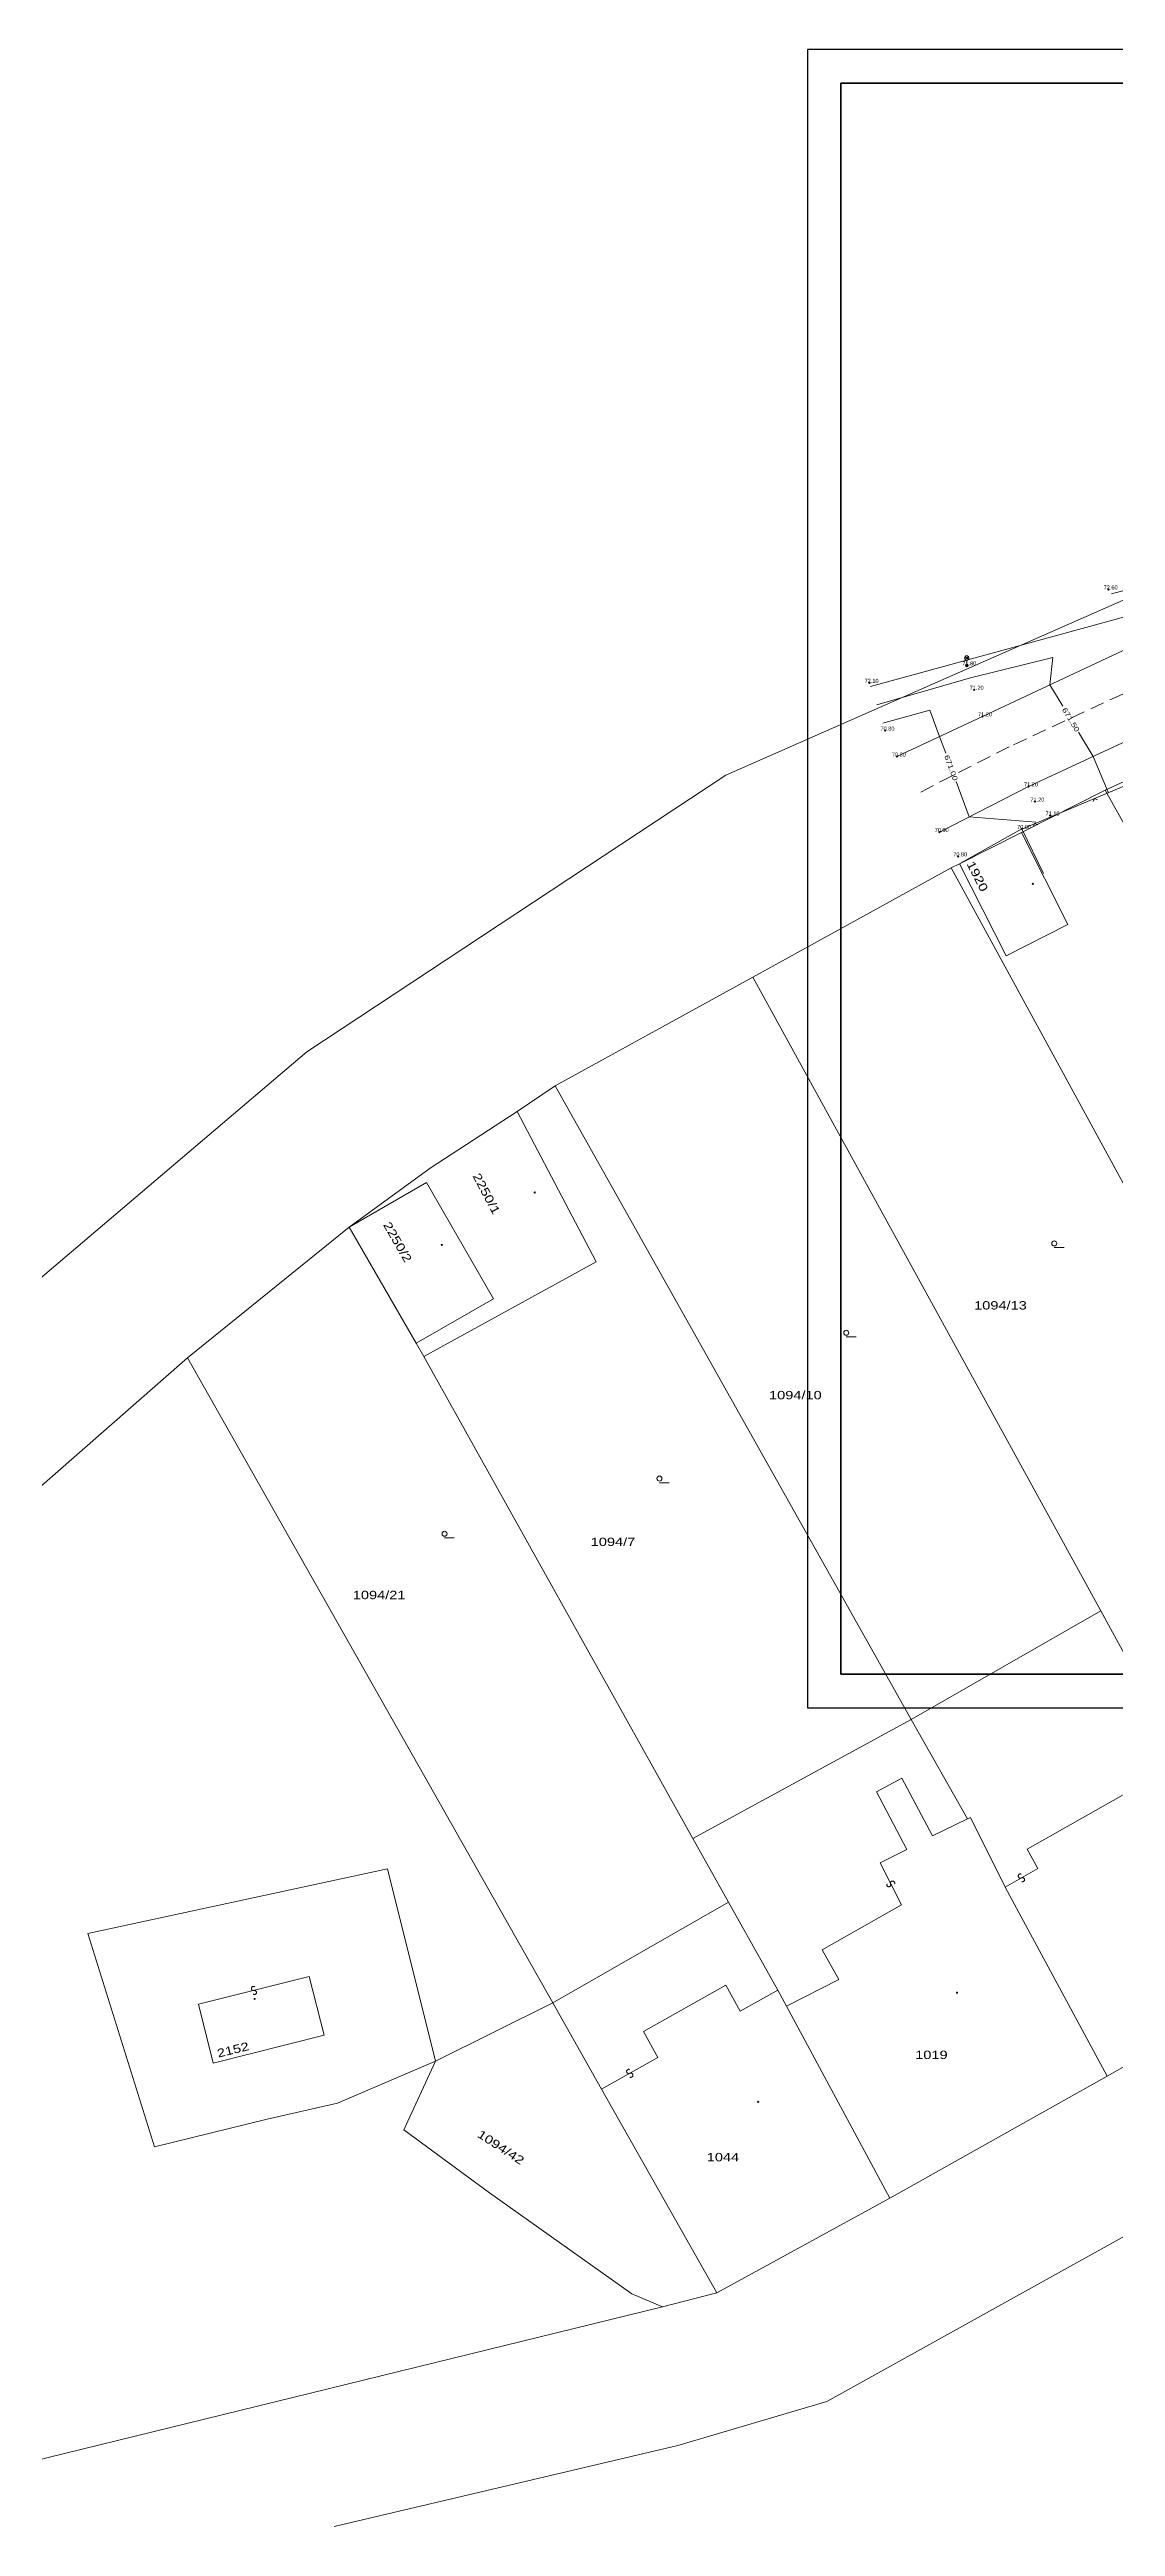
# Model space of a CAD drawing. Extents: x -847523 to -842720, y -997842 to -995984.
# Drawn here: x -842966.5 to -842918.7, y -997737.6 to -997626.7 of the extents above; entities that cross this region are included whole.
import ezdxf

# ---------------------------------------------------------------- set-up
doc = ezdxf.new("R2010")
doc.units = 0
doc.header["$MEASUREMENT"] = 0
doc.linetypes.add('DASHED', pattern=[19.05, 12.7, -6.35])
for name, color, linetype, lineweight, true_color in [('km__ rozhedlové trojuhelniky a doprava 02', 11, 'DASHED', 5, 0xfa8456), ('Z _ BODPOL', 251, 'Continuous', 9, 0x575757), ('Z _ KATASTR', 144, 'Continuous', 9, 0x006d91), ('Z _ VRSTEV', 38, 'Continuous', 9, 0x512900)]:
    doc.layers.add(name, color=color, linetype=linetype, lineweight=lineweight, true_color=true_color)
doc.layers.add('km__netisk', color=251, linetype='Continuous', plot=False)
doc.layers.add('Z _ MERENI', color=7, linetype='Continuous', lineweight=9)
doc.layers.add('Z _ POPIS', color=7, linetype='Continuous', lineweight=9)
doc.layers.add('Z _ V__KA', color=8, linetype='Continuous', true_color=0x818181)
doc.styles.get("Standard").update_dxf_attribs({"font": 'txt', "width": 0.6})

# ---------------------------------------------------------------- blocks, each defined once
blk = doc.blocks.new('SVIET__NA_STOZIARI_04')
at = {"color": 0, "lineweight": 0, "flags": 128}
for points in [[(0.072, 0.402), (-0.072, 0.258)], [(-0.072, 0.402), (0.072, 0.258)], [(0, 0.225), (0, 0.06)]]:
    blk.add_lwpolyline(points, dxfattribs=at)
at = {"layer": 'Z _ POPIS', "color": 0, "lineweight": 0}
for centre, radius in [((0, 0.33), 0.1), ((0, 0), 0.06)]:
    blk.add_circle(centre, radius, dxfattribs=at)
blk = doc.blocks.new('PLOT_DROTENY_04')
at = {"color": 0, "lineweight": 0, "flags": 128}
blk.add_lwpolyline([(-0.105, 0.105), (0, 0), (0.105, 0.105)], dxfattribs=at)
blk = doc.blocks.new('bod_000')
at = {"layer": 'Z _ BODPOL', "color": 0, "lineweight": 0}
for p, q in [((-0.03, -0.03), (0.03, 0.03)), ((-0.03, 0.03), (0.03, -0.03))]:
    blk.add_line(p, q, dxfattribs=at)
blk.add_point((0, 0), dxfattribs=at)
at = {"layer": 'Z _ V__KA', "linetype": 'ByBlock', "width": 0.868}
for tag in ['VYS', 'txtVYS']:
    blk.add_attdef(tag, (0, 0), '', height=0.18, dxfattribs=at)

msp = doc.modelspace()

# ---------------------------------------------------------------- linework, layer by layer
at = {"layer": 'km__ rozhedlové trojuhelniky a doprava 02', "ltscale": 0.05}
msp.add_lwpolyline([(-842860.1709, -997633.3899), (-842864.5917, -997635.2037), (-842867.3295, -997636.1921), (-842877.7749, -997640.0615), (-842884.9932, -997642.893), (-842892.2408, -997645.3856), (-842894.5182, -997646.3005), (-842898.4046, -997647.3476), (-842899.0759, -997647.6389), (-842901.0368, -997648.5115), (-842904.2572, -997649.7463), (-842913.1061, -997653.2378), (-842916.6589, -997654.7299), (-842923.4871, -997657.8915), (-842927.5023, -997659.9496)], dxfattribs=at)
at = {"layer": 'km__netisk'}
for points in [[(-842932.5236, -997700.923), (-842827.5236, -997700.923), (-842827.5236, -997626.673), (-842932.5236, -997626.673)], [(-842932.5236, -997700.923), (-842827.5236, -997700.923), (-842827.5236, -997626.673), (-842932.5236, -997626.673)], [(-842932.5236, -997700.923), (-842827.5236, -997700.923), (-842827.5236, -997626.673), (-842932.5236, -997626.673)], [(-842931.0236, -997699.423), (-842829.0236, -997699.423), (-842829.0236, -997628.173), (-842931.0236, -997628.173)], [(-842931.0236, -997699.423), (-842829.0236, -997699.423), (-842829.0236, -997628.173), (-842931.0236, -997628.173)], [(-842931.0236, -997628.173), (-842855.2736, -997628.173), (-842855.2736, -997699.423), (-842931.0236, -997699.423)]]:
    msp.add_lwpolyline(points, close=True, dxfattribs=at)
at = {"layer": 'Z _ KATASTR'}
for p, q in [((-842936.17, -997659.16), (-842913.09, -997649)), ((-842915.21, -997658.03), (-842919.18, -997659.83)), ((-842954.95, -997671.55), (-842936.17, -997659.16)), ((-842919.18, -997659.83), (-842922.93, -997661.73)), ((-842919.18, -997659.83), (-842900.93, -997692.55)), ((-842922.93, -997661.73), (-842925.7, -997663.13)), ((-842922.93, -997661.73), (-842920.85, -997665.85)), ((-842926.08, -997663.32), (-842934.96, -997668.21)), ((-842925.7, -997663.13), (-842926.08, -997663.32)), ((-842926.08, -997663.32), (-842908.17, -997696.14)), ((-842925.7, -997663.13), (-842923.61, -997667.25)), ((-842920.85, -997665.85), (-842923.61, -997667.25)), ((-842934.96, -997668.21), (-842943.82, -997673.08)), ((-842934.96, -997668.21), (-842919.37, -997696.58)), ((-843003.97, -997713.19), (-842954.95, -997671.55)), ((-842943.82, -997673.08), (-842945.53, -997674.23)), ((-842927.87, -997701.45), (-842943.82, -997673.08)), ((-842949.42, -997676.76), (-842945.53, -997674.23)), ((-842941.98, -997680.95), (-842945.53, -997674.23)), ((-842953.05, -997679.41), (-842949.42, -997676.76)), ((-842953.05, -997679.41), (-842949.59, -997677.41)), ((-842949.59, -997677.41), (-842946.59, -997682.61)), ((-842960.3, -997685.26), (-842953.05, -997679.41)), ((-842953.05, -997679.41), (-842950.05, -997684.6)), ((-842949.71, -997685.19), (-842941.98, -997680.95)), ((-842921.46, -997680.32), (-842921.022, -997680.32)), ((-842950.05, -997684.6), (-842946.59, -997682.61)), ((-842950.05, -997684.6), (-842949.71, -997685.19)), ((-842930.78, -997684.32), (-842930.342, -997684.32)), ((-842994.2, -997714.89), (-842960.3, -997685.26)), ((-842960.3, -997685.26), (-842943.93, -997714.13)), ((-842937.65, -997706.77), (-842949.71, -997685.19)), ((-842939.15, -997690.85), (-842938.712, -997690.85)), ((-842948.78, -997693.32), (-842948.342, -997693.32)), ((-842927.87, -997701.45), (-842919.37, -997696.58)), ((-842919.37, -997696.58), (-842917.62, -997699.78)), ((-842937.65, -997706.77), (-842927.87, -997701.45)), ((-842925.35, -997705.9), (-842927.87, -997701.45)), ((-842929.43, -997704.68), (-842928.29, -997704.07)), ((-842928.29, -997704.07), (-842926.92, -997706.66)), ((-842917.24, -997704.18), (-842922.67, -997707.26)), ((-842928.07, -997707.27), (-842929.43, -997704.68)), ((-842936.05, -997709.63), (-842937.65, -997706.77)), ((-842926.92, -997706.66), (-842925.35, -997705.9)), ((-842925.35, -997705.9), (-842925.21, -997705.84)), ((-842923.66, -997708.95), (-842925.21, -997705.84)), ((-842929.26, -997707.86), (-842928.07, -997707.27)), ((-842928.31, -997709.75), (-842929.26, -997707.86)), ((-842922.2, -997708.12), (-842922.67, -997707.26)), ((-842964.77, -997711.03), (-842951.34, -997708.14)), ((-842951.34, -997708.14), (-842949.19, -997716.74)), ((-842928.95, -997708.82), (-842928.96, -997708.82)), ((-842928.96, -997708.82), (-842928.96, -997708.83)), ((-842928.96, -997708.83), (-842928.96, -997708.84)), ((-842928.96, -997708.84), (-842928.96, -997708.85)), ((-842928.96, -997708.85), (-842928.96, -997708.86)), ((-842928.96, -997708.86), (-842928.96, -997708.87)), ((-842928.96, -997708.87), (-842928.95, -997708.88)), ((-842928.95, -997708.81), (-842928.95, -997708.82)), ((-842928.95, -997708.88), (-842928.95, -997708.89)), ((-842928.95, -997708.89), (-842928.94, -997708.9)), ((-842928.94, -997708.9), (-842928.94, -997708.91)), ((-842928.94, -997708.91), (-842928.93, -997708.92)), ((-842928.93, -997708.92), (-842928.92, -997708.92)), ((-842928.92, -997708.92), (-842928.92, -997708.93)), ((-842928.92, -997708.93), (-842928.91, -997708.93)), ((-842928.91, -997708.93), (-842928.9, -997708.93)), ((-842928.9, -997708.93), (-842928.9, -997708.94)), ((-842928.9, -997708.94), (-842928.89, -997708.94)), ((-842928.89, -997708.94), (-842928.88, -997708.94)), ((-842928.88, -997708.94), (-842928.87, -997708.94)), ((-842928.87, -997708.94), (-842928.86, -997708.94)), ((-842928.86, -997708.94), (-842928.85, -997708.94)), ((-842928.85, -997708.94), (-842928.84, -997708.93)), ((-842928.84, -997708.93), (-842928.83, -997708.93)), ((-842928.83, -997708.93), (-842928.82, -997708.92)), ((-842928.82, -997708.92), (-842928.81, -997708.92)), ((-842928.81, -997708.92), (-842928.81, -997708.91)), ((-842928.81, -997708.91), (-842928.8, -997708.91)), ((-842928.79, -997708.75), (-842928.8, -997708.76)), ((-842928.8, -997708.76), (-842928.8, -997708.77)), ((-842928.8, -997708.77), (-842928.8, -997708.78)), ((-842928.8, -997708.78), (-842928.8, -997708.79)), ((-842928.8, -997708.79), (-842928.79, -997708.8)), ((-842928.8, -997708.91), (-842928.8, -997708.9)), ((-842928.8, -997708.9), (-842928.79, -997708.9)), ((-842928.78, -997708.72), (-842928.79, -997708.73)), ((-842928.79, -997708.73), (-842928.79, -997708.74)), ((-842928.79, -997708.74), (-842928.79, -997708.75)), ((-842928.79, -997708.8), (-842928.79, -997708.81)), ((-842928.79, -997708.82), (-842928.79, -997708.81)), ((-842928.78, -997708.83), (-842928.79, -997708.82)), ((-842928.79, -997708.88), (-842928.78, -997708.87)), ((-842928.79, -997708.89), (-842928.79, -997708.88)), ((-842928.79, -997708.9), (-842928.79, -997708.89)), ((-842928.77, -997708.71), (-842928.78, -997708.71)), ((-842928.78, -997708.71), (-842928.78, -997708.72)), ((-842928.78, -997708.84), (-842928.78, -997708.83)), ((-842928.78, -997708.85), (-842928.78, -997708.84)), ((-842928.78, -997708.86), (-842928.78, -997708.85)), ((-842928.78, -997708.87), (-842928.78, -997708.86)), ((-842928.76, -997708.7), (-842928.77, -997708.71)), ((-842928.75, -997708.69), (-842928.76, -997708.7)), ((-842928.74, -997708.69), (-842928.75, -997708.69)), ((-842928.73, -997708.68), (-842928.74, -997708.69)), ((-842928.72, -997708.68), (-842928.73, -997708.68)), ((-842928.71, -997708.68), (-842928.72, -997708.68)), ((-842928.7, -997708.68), (-842928.71, -997708.68)), ((-842928.69, -997708.68), (-842928.7, -997708.68)), ((-842928.68, -997708.68), (-842928.69, -997708.68)), ((-842928.67, -997708.68), (-842928.68, -997708.68)), ((-842928.67, -997708.69), (-842928.67, -997708.68)), ((-842928.66, -997708.69), (-842928.67, -997708.69)), ((-842928.65, -997708.7), (-842928.66, -997708.69)), ((-842928.64, -997708.71), (-842928.65, -997708.7)), ((-842928.63, -997708.71), (-842928.64, -997708.71)), ((-842928.63, -997708.72), (-842928.63, -997708.71)), ((-842928.62, -997708.73), (-842928.63, -997708.72)), ((-842928.62, -997708.74), (-842928.62, -997708.73)), ((-842928.62, -997708.75), (-842928.62, -997708.74)), ((-842928.61, -997708.75), (-842928.62, -997708.75)), ((-842928.62, -997708.81), (-842928.62, -997708.8)), ((-842928.62, -997708.8), (-842928.61, -997708.8)), ((-842928.61, -997708.76), (-842928.61, -997708.75)), ((-842928.61, -997708.77), (-842928.61, -997708.76)), ((-842928.61, -997708.78), (-842928.61, -997708.77)), ((-842928.61, -997708.79), (-842928.61, -997708.78)), ((-842928.61, -997708.8), (-842928.61, -997708.79)), ((-842922.2, -997708.12), (-842923.66, -997708.95)), ((-842919.09, -997717.42), (-842923.66, -997708.95)), ((-842923.06, -997708.43), (-842923.07, -997708.43)), ((-842923.07, -997708.43), (-842923.07, -997708.44)), ((-842923.07, -997708.44), (-842923.07, -997708.45)), ((-842923.07, -997708.45), (-842923.07, -997708.46)), ((-842923.07, -997708.46), (-842923.07, -997708.47)), ((-842923.07, -997708.47), (-842923.07, -997708.48)), ((-842923.07, -997708.48), (-842923.06, -997708.49)), ((-842923.05, -997708.4), (-842923.06, -997708.41)), ((-842923.06, -997708.41), (-842923.06, -997708.42)), ((-842923.06, -997708.42), (-842923.06, -997708.43)), ((-842923.06, -997708.49), (-842923.06, -997708.5)), ((-842923.06, -997708.5), (-842923.05, -997708.51)), ((-842923.04, -997708.39), (-842923.05, -997708.4)), ((-842923.05, -997708.51), (-842923.05, -997708.52)), ((-842923.05, -997708.52), (-842923.04, -997708.52)), ((-842923.03, -997708.38), (-842923.04, -997708.39)), ((-842923.04, -997708.52), (-842923.04, -997708.53)), ((-842923.04, -997708.53), (-842923.03, -997708.53)), ((-842923.02, -997708.38), (-842923.03, -997708.38)), ((-842923.03, -997708.53), (-842923.02, -997708.54)), ((-842923.01, -997708.37), (-842923.02, -997708.37)), ((-842923.02, -997708.37), (-842923.02, -997708.38)), ((-842923.02, -997708.54), (-842923.01, -997708.55)), ((-842923, -997708.37), (-842923.01, -997708.37)), ((-842923.01, -997708.55), (-842923, -997708.55)), ((-842922.99, -997708.36), (-842923, -997708.37)), ((-842923, -997708.55), (-842922.99, -997708.55)), ((-842922.98, -997708.36), (-842922.99, -997708.36)), ((-842922.99, -997708.55), (-842922.98, -997708.55)), ((-842922.97, -997708.36), (-842922.98, -997708.36)), ((-842922.98, -997708.55), (-842922.97, -997708.55)), ((-842922.96, -997708.36), (-842922.97, -997708.36)), ((-842922.97, -997708.55), (-842922.96, -997708.55)), ((-842922.95, -997708.37), (-842922.96, -997708.36)), ((-842922.96, -997708.55), (-842922.95, -997708.55)), ((-842922.94, -997708.37), (-842922.95, -997708.37)), ((-842922.95, -997708.55), (-842922.94, -997708.55)), ((-842922.94, -997708.55), (-842922.94, -997708.54)), ((-842922.94, -997708.54), (-842922.93, -997708.54)), ((-842922.92, -997708.53), (-842922.93, -997708.54)), ((-842922.91, -997708.53), (-842922.92, -997708.53)), ((-842922.92, -997708.7), (-842922.91, -997708.7)), ((-842922.9, -997708.53), (-842922.91, -997708.53)), ((-842922.91, -997708.7), (-842922.9, -997708.71)), ((-842922.89, -997708.53), (-842922.9, -997708.53)), ((-842922.9, -997708.71), (-842922.89, -997708.71)), ((-842922.88, -997708.53), (-842922.89, -997708.53)), ((-842922.89, -997708.71), (-842922.88, -997708.71)), ((-842922.87, -997708.53), (-842922.88, -997708.53)), ((-842922.88, -997708.71), (-842922.87, -997708.71)), ((-842922.86, -997708.53), (-842922.87, -997708.53)), ((-842922.87, -997708.71), (-842922.86, -997708.71)), ((-842922.85, -997708.53), (-842922.86, -997708.53)), ((-842922.86, -997708.71), (-842922.85, -997708.7)), ((-842922.84, -997708.53), (-842922.85, -997708.53)), ((-842922.85, -997708.7), (-842922.84, -997708.7)), ((-842922.84, -997708.54), (-842922.84, -997708.53)), ((-842922.83, -997708.54), (-842922.84, -997708.54)), ((-842922.84, -997708.7), (-842922.83, -997708.69)), ((-842922.82, -997708.55), (-842922.83, -997708.54)), ((-842922.83, -997708.69), (-842922.82, -997708.69)), ((-842922.81, -997708.56), (-842922.82, -997708.55)), ((-842922.82, -997708.69), (-842922.82, -997708.68)), ((-842922.82, -997708.68), (-842922.81, -997708.68)), ((-842922.8, -997708.57), (-842922.81, -997708.56)), ((-842922.81, -997708.67), (-842922.8, -997708.66)), ((-842922.81, -997708.68), (-842922.81, -997708.67)), ((-842922.8, -997708.58), (-842922.8, -997708.57)), ((-842922.8, -997708.59), (-842922.8, -997708.58)), ((-842922.79, -997708.59), (-842922.8, -997708.59)), ((-842922.8, -997708.65), (-842922.79, -997708.64)), ((-842922.8, -997708.66), (-842922.8, -997708.65)), ((-842922.79, -997708.6), (-842922.79, -997708.59)), ((-842922.79, -997708.61), (-842922.79, -997708.6)), ((-842922.79, -997708.62), (-842922.79, -997708.61)), ((-842922.79, -997708.63), (-842922.79, -997708.62)), ((-842922.79, -997708.64), (-842922.79, -997708.63)), ((-842943.93, -997714.13), (-842936.05, -997709.63)), ((-842933.85, -997713.56), (-842936.05, -997709.63)), ((-842928.31, -997709.75), (-842931.86, -997711.76)), ((-842961.77, -997720.58), (-842964.77, -997711.03)), ((-842931.11, -997713.09), (-842931.86, -997711.76)), ((-842959.8, -997714.2), (-842954.84, -997712.96)), ((-842957.42, -997713.45), (-842957.43, -997713.46)), ((-842957.43, -997713.46), (-842957.43, -997713.47)), ((-842957.43, -997713.47), (-842957.43, -997713.48)), ((-842957.43, -997713.48), (-842957.43, -997713.49)), ((-842957.43, -997713.49), (-842957.43, -997713.5)), ((-842957.43, -997713.5), (-842957.43, -997713.51)), ((-842957.41, -997713.43), (-842957.42, -997713.44)), ((-842957.42, -997713.44), (-842957.42, -997713.45)), ((-842957.4, -997713.42), (-842957.41, -997713.43)), ((-842957.39, -997713.41), (-842957.4, -997713.42)), ((-842957.38, -997713.41), (-842957.39, -997713.41)), ((-842957.37, -997713.4), (-842957.38, -997713.41)), ((-842957.36, -997713.4), (-842957.37, -997713.4)), ((-842957.35, -997713.4), (-842957.36, -997713.4)), ((-842957.34, -997713.4), (-842957.35, -997713.4)), ((-842957.33, -997713.4), (-842957.34, -997713.4)), ((-842957.32, -997713.4), (-842957.33, -997713.4)), ((-842957.31, -997713.4), (-842957.32, -997713.4)), ((-842957.3, -997713.41), (-842957.31, -997713.4)), ((-842957.29, -997713.41), (-842957.3, -997713.41)), ((-842957.28, -997713.42), (-842957.29, -997713.41)), ((-842954.84, -997712.96), (-842954.17, -997715.58)), ((-842939.87, -997715.42), (-842936.18, -997713.34)), ((-842935.53, -997714.5), (-842936.18, -997713.34)), ((-842933.46, -997714.28), (-842931.11, -997713.09)), ((-842910.5, -997712.55), (-842919.09, -997717.42)), ((-842959.14, -997716.84), (-842959.8, -997714.2)), ((-842957.43, -997713.51), (-842957.43, -997713.52)), ((-842957.43, -997713.52), (-842957.43, -997713.53)), ((-842957.43, -997713.53), (-842957.42, -997713.53)), ((-842957.42, -997713.53), (-842957.42, -997713.54)), ((-842957.42, -997713.54), (-842957.41, -997713.55)), ((-842957.41, -997713.55), (-842957.4, -997713.56)), ((-842957.4, -997713.56), (-842957.39, -997713.57)), ((-842957.39, -997713.57), (-842957.38, -997713.57)), ((-842957.38, -997713.57), (-842957.38, -997713.58)), ((-842957.38, -997713.58), (-842957.37, -997713.58)), ((-842957.37, -997713.58), (-842957.36, -997713.58)), ((-842957.36, -997713.58), (-842957.35, -997713.58)), ((-842957.36, -997713.74), (-842957.35, -997713.75)), ((-842957.35, -997713.58), (-842957.34, -997713.58)), ((-842957.35, -997713.75), (-842957.34, -997713.75)), ((-842957.34, -997713.58), (-842957.33, -997713.58)), ((-842957.34, -997713.75), (-842957.33, -997713.76)), ((-842957.33, -997713.58), (-842957.32, -997713.58)), ((-842957.33, -997713.76), (-842957.32, -997713.76)), ((-842957.31, -997713.58), (-842957.32, -997713.58)), ((-842957.32, -997713.76), (-842957.31, -997713.76)), ((-842957.3, -997713.58), (-842957.31, -997713.58)), ((-842957.31, -997713.76), (-842957.3, -997713.76)), ((-842957.29, -997713.58), (-842957.3, -997713.58)), ((-842957.3, -997713.76), (-842957.29, -997713.76)), ((-842957.28, -997713.58), (-842957.29, -997713.58)), ((-842957.29, -997713.76), (-842957.28, -997713.76)), ((-842957.27, -997713.58), (-842957.28, -997713.58)), ((-842957.28, -997713.76), (-842957.27, -997713.76)), ((-842957.26, -997713.58), (-842957.27, -997713.58)), ((-842957.27, -997713.76), (-842957.26, -997713.75)), ((-842957.26, -997713.59), (-842957.26, -997713.58)), ((-842957.25, -997713.59), (-842957.26, -997713.59)), ((-842957.26, -997713.75), (-842957.25, -997713.75)), ((-842957.24, -997713.6), (-842957.25, -997713.59)), ((-842957.25, -997713.75), (-842957.24, -997713.74)), ((-842957.23, -997713.61), (-842957.24, -997713.6)), ((-842957.24, -997713.74), (-842957.23, -997713.73)), ((-842957.22, -997713.62), (-842957.23, -997713.61)), ((-842957.23, -997713.73), (-842957.22, -997713.72)), ((-842957.22, -997713.63), (-842957.22, -997713.62)), ((-842957.21, -997713.63), (-842957.22, -997713.63)), ((-842957.22, -997713.71), (-842957.21, -997713.7)), ((-842957.22, -997713.72), (-842957.22, -997713.71)), ((-842957.21, -997713.64), (-842957.21, -997713.63)), ((-842957.21, -997713.65), (-842957.21, -997713.64)), ((-842957.21, -997713.66), (-842957.21, -997713.65)), ((-842957.21, -997713.67), (-842957.21, -997713.66)), ((-842957.21, -997713.68), (-842957.21, -997713.67)), ((-842957.21, -997713.69), (-842957.21, -997713.68)), ((-842957.21, -997713.7), (-842957.21, -997713.69)), ((-842943.93, -997714.13), (-842949.19, -997716.74)), ((-842943.93, -997714.13), (-842941.74, -997718)), ((-842935.53, -997714.5), (-842933.85, -997713.56)), ((-842933.46, -997714.28), (-842933.85, -997713.56)), ((-842928.83, -997722.88), (-842933.46, -997714.28)), ((-842954.17, -997715.58), (-842959.14, -997716.84)), ((-842939.22, -997716.58), (-842939.87, -997715.42)), ((-842931.65, -997731.99), (-842901.96, -997715.5)), ((-842949.19, -997716.74), (-842953.57, -997718.62)), ((-842949.19, -997716.74), (-842950.6, -997719.82)), ((-842941.74, -997718), (-842939.22, -997716.58)), ((-842940.61, -997717.18), (-842940.62, -997717.18)), ((-842940.62, -997717.18), (-842940.62, -997717.19)), ((-842940.62, -997717.19), (-842940.62, -997717.2)), ((-842940.62, -997717.2), (-842940.62, -997717.21)), ((-842940.62, -997717.21), (-842940.62, -997717.22)), ((-842940.62, -997717.22), (-842940.62, -997717.23)), ((-842940.62, -997717.23), (-842940.61, -997717.24)), ((-842940.6, -997717.15), (-842940.61, -997717.16)), ((-842940.61, -997717.16), (-842940.61, -997717.17)), ((-842940.61, -997717.17), (-842940.61, -997717.18)), ((-842940.61, -997717.24), (-842940.61, -997717.25)), ((-842940.61, -997717.25), (-842940.6, -997717.26)), ((-842940.59, -997717.14), (-842940.6, -997717.15)), ((-842940.6, -997717.26), (-842940.6, -997717.27)), ((-842940.6, -997717.27), (-842940.59, -997717.27)), ((-842940.58, -997717.13), (-842940.59, -997717.14)), ((-842940.59, -997717.27), (-842940.59, -997717.28)), ((-842940.59, -997717.28), (-842940.58, -997717.28)), ((-842940.57, -997717.13), (-842940.58, -997717.13)), ((-842940.58, -997717.28), (-842940.57, -997717.29)), ((-842940.56, -997717.12), (-842940.57, -997717.12)), ((-842940.57, -997717.12), (-842940.57, -997717.13)), ((-842940.57, -997717.29), (-842940.56, -997717.3)), ((-842940.55, -997717.12), (-842940.56, -997717.12)), ((-842940.56, -997717.3), (-842940.55, -997717.3)), ((-842940.54, -997717.11), (-842940.55, -997717.12)), ((-842940.55, -997717.3), (-842940.54, -997717.3)), ((-842940.53, -997717.11), (-842940.54, -997717.11)), ((-842940.54, -997717.3), (-842940.53, -997717.3)), ((-842940.52, -997717.11), (-842940.53, -997717.11)), ((-842940.53, -997717.3), (-842940.52, -997717.3)), ((-842940.51, -997717.11), (-842940.52, -997717.11)), ((-842940.52, -997717.3), (-842940.51, -997717.3)), ((-842940.5, -997717.12), (-842940.51, -997717.11)), ((-842940.51, -997717.3), (-842940.5, -997717.3)), ((-842940.49, -997717.12), (-842940.5, -997717.12)), ((-842940.5, -997717.3), (-842940.49, -997717.3)), ((-842940.49, -997717.3), (-842940.49, -997717.29)), ((-842940.49, -997717.29), (-842940.48, -997717.29)), ((-842940.47, -997717.29), (-842940.48, -997717.29)), ((-842940.46, -997717.28), (-842940.47, -997717.28)), ((-842940.47, -997717.28), (-842940.47, -997717.29)), ((-842940.47, -997717.46), (-842940.46, -997717.46)), ((-842940.45, -997717.28), (-842940.46, -997717.28)), ((-842940.46, -997717.46), (-842940.45, -997717.47)), ((-842940.44, -997717.28), (-842940.45, -997717.28)), ((-842940.45, -997717.47), (-842940.44, -997717.47)), ((-842940.43, -997717.28), (-842940.44, -997717.28)), ((-842940.44, -997717.47), (-842940.43, -997717.47)), ((-842940.42, -997717.28), (-842940.43, -997717.28)), ((-842940.43, -997717.47), (-842940.42, -997717.47)), ((-842940.41, -997717.28), (-842940.42, -997717.28)), ((-842940.42, -997717.47), (-842940.41, -997717.46)), ((-842940.4, -997717.28), (-842940.41, -997717.28)), ((-842940.41, -997717.46), (-842940.4, -997717.46)), ((-842940.39, -997717.29), (-842940.4, -997717.28)), ((-842940.4, -997717.46), (-842940.39, -997717.46)), ((-842940.38, -997717.3), (-842940.39, -997717.29)), ((-842940.39, -997717.46), (-842940.39, -997717.45)), ((-842940.39, -997717.45), (-842940.38, -997717.45)), ((-842940.37, -997717.3), (-842940.38, -997717.3)), ((-842940.38, -997717.45), (-842940.37, -997717.44)), ((-842940.37, -997717.31), (-842940.37, -997717.3)), ((-842940.36, -997717.31), (-842940.37, -997717.31)), ((-842940.37, -997717.44), (-842940.36, -997717.43)), ((-842940.36, -997717.32), (-842940.36, -997717.31)), ((-842940.35, -997717.33), (-842940.36, -997717.32)), ((-842940.36, -997717.43), (-842940.35, -997717.42)), ((-842940.35, -997717.34), (-842940.35, -997717.33)), ((-842940.34, -997717.35), (-842940.35, -997717.34)), ((-842940.35, -997717.41), (-842940.35, -997717.4)), ((-842940.35, -997717.4), (-842940.34, -997717.4)), ((-842940.35, -997717.42), (-842940.35, -997717.41)), ((-842940.34, -997717.36), (-842940.34, -997717.35)), ((-842940.34, -997717.37), (-842940.34, -997717.36)), ((-842940.34, -997717.38), (-842940.34, -997717.37)), ((-842940.34, -997717.39), (-842940.34, -997717.38)), ((-842940.34, -997717.4), (-842940.34, -997717.39)), ((-842919.09, -997717.42), (-842928.83, -997722.88)), ((-842953.57, -997718.62), (-842956.73, -997719.35)), ((-842936.58, -997727.12), (-842941.74, -997718)), ((-842956.73, -997719.35), (-842961.77, -997720.58)), ((-842950.6, -997719.82), (-842946.77, -997722.64)), ((-842946.77, -997722.64), (-842940.38, -997727.16)), ((-842928.83, -997722.88), (-842936.58, -997727.12)), ((-842939.02, -997727.74), (-842968.19, -997734.9)), ((-842940.38, -997727.16), (-842939.02, -997727.74)), ((-842936.58, -997727.12), (-842939.02, -997727.74)), ((-842938.33, -997733.95), (-842931.65, -997731.99)), ((-842938.33, -997733.95), (-842953.73, -997737.58))]:
    msp.add_line(p, q, dxfattribs=at)
for centre, radius in [((-842922.419, -997664.029), 0.0255), ((-842944.739, -997677.849), 0.0255), ((-842948.899, -997680.199), 0.0255), ((-842921.459, -997680.132), 0.1125), ((-842930.779, -997684.132), 0.1125), ((-842939.149, -997690.662), 0.1125), ((-842948.779, -997693.132), 0.1125), ((-842957.289, -997713.959), 0.0255), ((-842925.819, -997713.679), 0.0255), ((-842934.729, -997718.569), 0.0255)]:
    msp.add_circle(centre, radius, dxfattribs=at)
at = {"layer": 'Z _ MERENI'}
for p, q in [((-842922.89, -997661.56), (-842917.7, -997659.39)), ((-842925.66, -997663.1), (-842922.91, -997661.57)), ((-842922.91, -997661.57), (-842921.94, -997663.57))]:
    msp.add_line(p, q, dxfattribs=at)
for points in [[(-842928.52, -997658.33), (-842924.68, -997656.53), (-842917.64, -997653.24), (-842913.08, -997651.27), (-842905.56, -997648.19), (-842899.76, -997646.02), (-842899.08, -997645.71), (-842894.37, -997644.1), (-842891.74, -997643.18), (-842885.38, -997641), (-842878.54, -997638.6), (-842868.24, -997634.6), (-842860.43, -997631.76)], [(-842859.42, -997635.22), (-842863.88, -997637.05), (-842866.65, -997638.05), (-842877.07, -997641.91), (-842884.31, -997644.75), (-842891.55, -997647.24), (-842893.89, -997648.18), (-842897.75, -997649.22), (-842898.28, -997649.45), (-842900.28, -997650.34), (-842903.54, -997651.59), (-842912.36, -997655.07), (-842915.86, -997656.54), (-842922.62, -997659.67), (-842926.6, -997661.71)]]:
    msp.add_lwpolyline(points, dxfattribs=at)
at = {"layer": 'Z _ VRSTEV'}
for p, q in [((-842918.89, -997651.05), (-842913.55, -997649.62)), ((-842918.19, -997652.04), (-842929.69, -997655.19)), ((-842925.22, -997654.8), (-842921.53, -997653.9)), ((-842921.53, -997653.9), (-842921.66, -997655.12)), ((-842929.41, -997656.02), (-842925.22, -997654.8)), ((-842921.66, -997655.12), (-842921.08, -997656.08)), ((-842927.04, -997656.26), (-842929.14, -997656.84)), ((-842926.6, -997657.43), (-842927.04, -997656.26)), ((-842926.32, -997658.18), (-842926.6, -997657.43)), ((-842920.38, -997657.24), (-842919.72, -997658.33)), ((-842919.72, -997658.33), (-842919.04, -997659.92)), ((-842925.27, -997661.03), (-842925.86, -997659.44)), ((-842922.28, -997661.27), (-842925.27, -997661.03))]:
    msp.add_line(p, q, dxfattribs=at)

# ---------------------------------------------------------------- block references
at = {"layer": 'Z _ BODPOL', "linetype": 'ByBlock'}
for p in [(-842919.03, -997650.85), (-842925.38, -997654.25), (-842929.74, -997655.03), (-842925.05, -997655.34), (-842924.68, -997656.53), (-842929.03, -997657.17), (-842928.52, -997658.33), (-842922.62, -997659.67), (-842922.33, -997660.35), (-842921.65, -997660.97), (-842926.6, -997661.71), (-842922.91, -997661.57), (-842925.77, -997662.8)]:
    msp.add_blockref('bod_000', p, dxfattribs=at)
at = {"layer": 'Z _ POPIS', "color": 7, "lineweight": 0}
msp.add_blockref('SVIET__NA_STOZIARI_04', (-842925.38, -997654.25), dxfattribs=at)
at = {"layer": 'Z _ POPIS', "color": 7, "lineweight": 0, "rotation": 202.7}
for p in [(-842919.66, -997660.21), (-842922.34, -997661.33)]:
    msp.add_blockref('PLOT_DROTENY_04', p, dxfattribs=at)

# ---------------------------------------------------------------- texts
at = {"layer": 'Z _ KATASTR', "width": 1.302}
for s, rotation, p in [('1920', 297.1, (-842925.4, -997663.13)), ('2250/1', 297.9, (-842947.535, -997677.106)), ('2250/2', 299.9, (-842951.544, -997679.295)), ('2152', 13.8, (-842958.92, -997716.59)), ('1094/42', 326.8, (-842947.346, -997720.112))]:
    msp.add_text(s, height=0.375, rotation=rotation, dxfattribs=at).set_placement(p)
for s, p in [('1094/13', (-842925.05, -997683.09)), ('1094/10', (-842934.24, -997687.11)), ('1094/7', (-842942.23, -997693.68)), ('1094/21', (-842952.89, -997696.06)), ('1019', (-842927.69, -997716.65)), ('1044', (-842937.03, -997721.23))]:
    msp.add_text(s, height=0.375, dxfattribs=at).set_placement(p)
at = {"layer": 'Z _ V__KA', "width": 0.868}
for s, p in [('72.60', (-842919.246, -997650.85)), ('71.80', (-842925.578, -997654.25)), ('72.10', (-842929.956, -997655.03)), ('71.20', (-842925.248, -997655.34)), ('71.20', (-842924.878, -997656.53)), ('70.80', (-842929.246, -997657.17)), ('70.80', (-842928.736, -997658.33)), ('71.20', (-842922.818, -997659.67)), ('71.20', (-842922.528, -997660.35)), ('71.10', (-842921.848, -997660.97)), ('70.90', (-842926.816, -997661.71)), ('70.90', (-842923.126, -997661.57)), ('70.80', (-842925.986, -997662.8))]:
    msp.add_text(s, height=0.18, dxfattribs=at).set_placement(p)
at = {"layer": 'Z _ VRSTEV', "width": 1.302}
for s, rotation, p in [('671.50', 301.147, (-842921.123, -997656.227)), ('671.00', 290.276, (-842926.394, -997658.311))]:
    msp.add_text(s, height=0.225, rotation=rotation, dxfattribs=at).set_placement(p)

doc.saveas('drawing.dxf')
